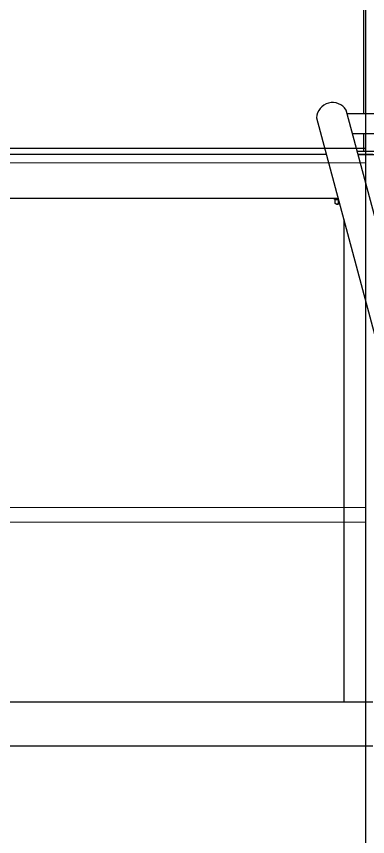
# Model space of a CAD drawing. Header units: millimetres. Extents: x -3908 to 2633, y -3782 to 2670.
# Drawn here: x -393 to 89, y -1322 to -198 of the extents above; entities that cross this region are included whole.
import ezdxf

# ---------------------------------------------------------------- set-up
doc = ezdxf.new("R2010")
doc.units = ezdxf.units.MM
doc.layers.add('DIKOM_ОБЪЕКТ', color=7, linetype='Continuous')

msp = doc.modelspace()

# ---------------------------------------------------------------- linework, layer by layer
at = {"layer": 'DIKOM_ОБЪЕКТ'}
for p, q in [((85.8, 2074.7), (85.8, -1849.3)), ((83.5, -332), (83.5, 608.7)), ((145.7, -648.5), (59.4, -326.6)), ((190.4, -332), (60.8, -332)), ((18.8, -337.3), (105.5, -660.9)), ((190.9, -359), (68.1, -359)), ((83.5, -383.3), (83.5, -359)), ((85.8, -379.4), (-1894, -378.4)), ((32.2, -387.3), (-755, -387.3)), ((158.5, -383.3), (74.6, -383.3)), ((96, -387.3), (75.7, -387.3)), ((75.7, -387.3), (158.5, -387.3)), ((85.8, -399.4), (-1894, -398.4)), ((-774, -447.3), (48.3, -447.3)), ((43.5, -449.3), (43.5, -447.3)), ((43.5, -447.3), (48.3, -447.3)), ((48.8, -449.3), (43.5, -449.3)), ((44.2, -454.8), (44.2, -449.3)), ((44.2, -449.3), (48.8, -449.3)), ((48.8, -454.8), (48.8, -449.3)), ((45.9, -455.7), (44.2, -454.8)), ((50.5, -455.7), (45.9, -455.7)), ((56, -476.1), (56, -1137.3)), ((85.8, -871.4), (-1894, -870.4)), ((85.8, -891.4), (-1894, -890.4)), ((-686, -1137.3), (96, -1137.3)), ((-681, -1197.3), (96, -1197.3))]:
    msp.add_line(p, q, dxfattribs=at)
for centre, radius, start, end in [((40.8, -338.5), 22.1, 32.5243, 176.8365), ((46.6, -452.4), 3.24, 240.866, 313.3168), ((53.5, -444), 11.8, 246.8627, 254.9722)]:
    msp.add_arc(centre, radius, start, end, dxfattribs=at)

doc.saveas('drawing.dxf')
